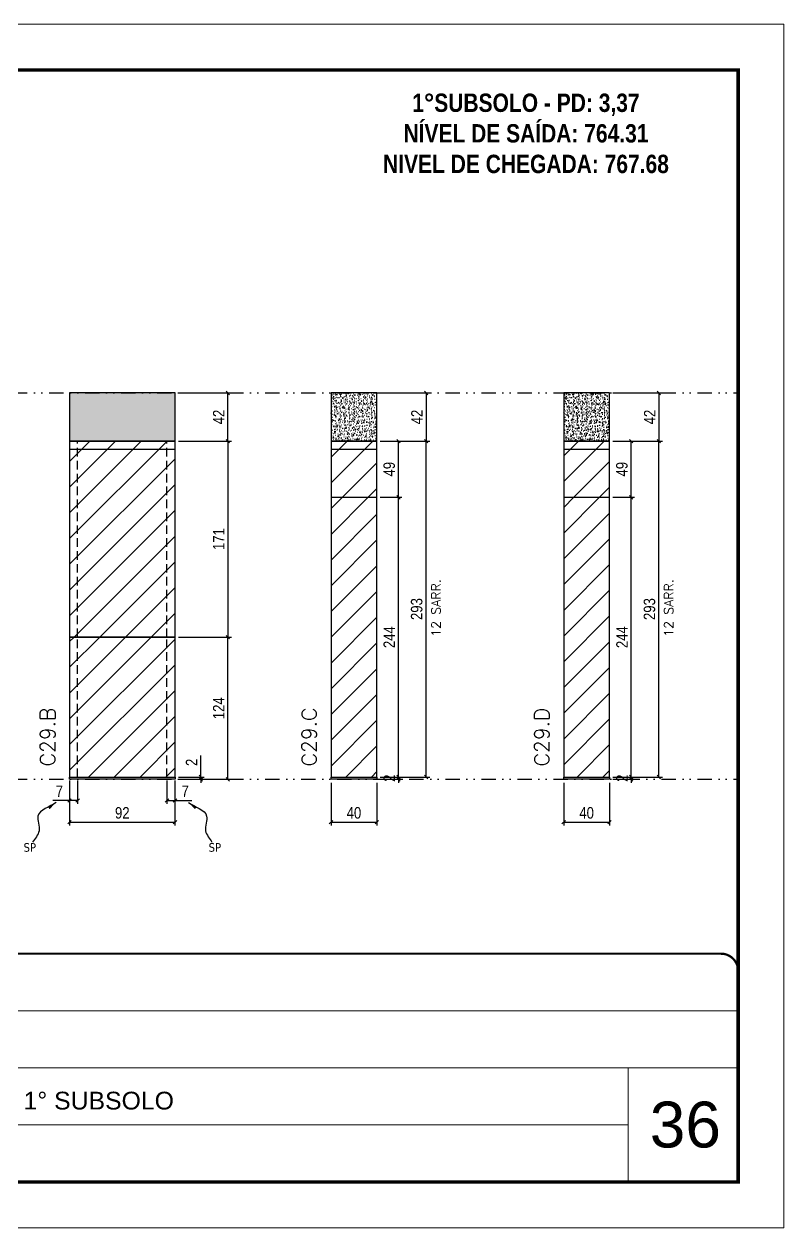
# Model space of a CAD drawing. Extents: x 2949 to 9230, y 1140 to 12527.
# Drawn here: x 8526 to 9189, y 2288 to 3338 of the extents above; entities that cross this region are included whole.
import ezdxf

# ---------------------------------------------------------------- set-up
doc = ezdxf.new("R2010")
doc.units = 0
for name, pattern in [('CONTINUO', [0]), ('DASHED', [0.75, 0.5, -0.25]), ('DIVIDE2', [0.625, 0.25, -0.125, 0, -0.125, 0, -0.125]), ('HIDDEN', [0.375, 0.25, -0.125])]:
    doc.linetypes.add(name, pattern=pattern)
for name, color, linetype, lineweight in [('CARIMBO', 255, 'Continuous', 9), ('Folhas', 255, 'Continuous', 9), ('Hachura', 251, 'Continuous', 9), ('SARRAFO DE PRESSAO', 251, 'DASHED', 9), ('Texto Seção', 7, 'Continuous', 15)]:
    doc.layers.add(name, color=color, linetype=linetype, lineweight=lineweight)
for name, color, linetype in [('COTA', 241, 'Continuous'), ('NOMENCLATURA', 7, 'Continuous'), ('Nível', 160, 'Continuous'), ('Painéis', 200, 'Continuous'), ('SARR_2.2x7', 40, 'Continuous'), ('Sarrafo de Pressão', 42, 'HIDDEN'), ('texto', 7, 'Continuous')]:
    doc.layers.add(name, color=color, linetype=linetype)
doc.styles.add('ARIAL', font='arial.ttf')
doc.styles.add('COTA TECNICA', font='techl___.ttf', dxfattribs={"height": 10})
doc.styles.add('COTA TECNICA-50', font='techl___.ttf', dxfattribs={"height": 10})
doc.styles.add('REGUA-120', font='ROMANS.shx', dxfattribs={"height": 15})
doc.styles.add('ROMANC', font='techb___.ttf', dxfattribs={"height": 2.5})
doc.styles.add('ROMANS', font='romans.shx')
doc.styles.get("Standard").update_dxf_attribs({"font": 'arial.ttf'})
doc.dimstyles.new('COTA PAINEL-50', dxfattribs={"dimtxt": 10, "dimasz": 3, "dimexe": 3, "dimexo": 3, "dimgap": 3, "dimtad": 1, "dimdec": 1, "dimzin": 12, "dimdsep": 46, "dimtxsty": 'COTA TECNICA-50', "dimblk1": 'OBLIQUE', "dimblk2": 'OBLIQUE', "dimsah": 1, "dimcen": 0.9, "dimclrd": 4, "dimclre": 4, "dimclrt": 240, "dimadec": 1, "dimazin": 3, "dimtfac": 1, "dimtdec": 1, "dimtmove": 0, "dimatfit": 3, "dimfxl": 1, "dimtolj": 1, "dimtzin": 12, "dimarcsym": 0})
doc.dimstyles.new('PAINEL', dxfattribs={"dimtxt": 10, "dimasz": 3, "dimexe": 3, "dimexo": 3, "dimgap": 3, "dimtad": 1, "dimdec": 1, "dimzin": 12, "dimdsep": 46, "dimtxsty": 'COTA TECNICA', "dimblk1": 'OBLIQUE', "dimblk2": 'OBLIQUE', "dimsah": 1, "dimcen": 0.9, "dimclrd": 4, "dimclre": 4, "dimclrt": 240, "dimadec": 1, "dimazin": 3, "dimtfac": 1, "dimtdec": 1, "dimtmove": 0, "dimatfit": 3, "dimfxl": 1, "dimtolj": 1, "dimtzin": 12, "dimarcsym": 0})
doc.dimstyles.get("Standard").update_dxf_attribs({"dimtxt": 0.18, "dimasz": 0.18, "dimexe": 0.18, "dimexo": 0.0625, "dimgap": 0.09, "dimtad": 0, "dimtih": 1, "dimtoh": 1, "dimdec": 4, "dimzin": 0, "dimdsep": 46, "dimtxsty": 'Standard', "dimcen": 0.09, "dimadec": 0, "dimazin": 0, "dimtfac": 1, "dimtdec": 4, "dimtofl": 0, "dimtmove": 0, "dimatfit": 3, "dimfxl": 1, "dimtolj": 1, "dimtzin": 0, "dimarcsym": 0})
pattern_1 = [(45, (-121316.967, -21564.895), (-11.2253202, 11.2253202), [])]

# ---------------------------------------------------------------- blocks, each defined once
blk = doc.blocks.new('9999999999')
at = {"color": 30, "linetype": 'CONTINUO'}
for p, q in [((98564.6, 34379.6), (99584, 34379.6)), ((98564.6, 34329.8), (99488, 34329.8)), ((99584, 34329.8), (99488, 34329.8)), ((99488, 34329.8), (99488, 34230.2)), ((98564.6, 34280), (99488, 34280))]:
    blk.add_line(p, q, dxfattribs=at)
at = {"color": 30, "linetype": 'CONTINUO', "const_width": 2}
blk.add_lwpolyline([(99584, 34230.2), (99584, 34414.4, 0.414214), (99569, 34429.4), (98229, 34429.4, 0.414214), (98214, 34414.4), (98214, 34245.2, 0.414214), (98229, 34230.2), (99584, 34230.2)], format="xyb", dxfattribs=at)
at = {"layer": 'Folhas'}
blk.add_lwpolyline([(98139, 34190.2), (99624, 34190.2), (99624, 35240.2), (98139, 35240.2)], close=True, dxfattribs=at)
at = {"layer": 'Folhas', "color": 30, "const_width": 3}
blk.add_lwpolyline([(98214, 34230.2), (99584, 34230.2), (99584, 35200.2), (98214, 35200.2)], close=True, dxfattribs=at)
at = {"color": 7, "linetype": 'Continuous', "ltscale": 5, "style": 'ARIAL'}
blk.add_text('TRECHO I - 1° SUBSOLO', height=15.483, dxfattribs=at).set_placement((98837.7, 34293.5))
blk = doc.blocks.new('_Oblique')
at = {"color": 0, "linetype": 'ByBlock', "lineweight": -2}
blk.add_line((-0.5, -0.5), (0.5, 0.5), dxfattribs=at)
blk = doc.blocks.new('*D1561')
at = {"layer": 'COTA', "color": 4, "lineweight": -2, "transparency": 16777216}
for p, q in [((8565.5, 2678.4), (8565.5, 2639)), ((8657.5, 2678.4), (8657.5, 2639)), ((8565.5, 2642), (8657.5, 2642))]:
    blk.add_line(p, q, dxfattribs=at)
at = {"layer": 'Defpoints', "color": 0, "transparency": 16777216}
for p in [(8565.5, 2681.4), (8657.5, 2681.4), (8657.5, 2642)]:
    blk.add_point(p, dxfattribs=at)
at = {"layer": 'COTA', "color": 4, "lineweight": -2, "transparency": 16777216, "xscale": 3, "yscale": 3, "zscale": 3, "rotation": 180}
blk.add_blockref('_Oblique', (8565.5, 2642), dxfattribs=at)
at = {"layer": 'COTA', "color": 4, "lineweight": -2, "transparency": 16777216, "xscale": 3, "yscale": 3, "zscale": 3}
blk.add_blockref('_Oblique', (8657.5, 2642), dxfattribs=at)
at = {"layer": 'COTA', "color": 240, "transparency": 16777216, "insert": (8611.5, 2650.1), "char_height": 10, "attachment_point": 5, "style": 'COTA TECNICA'}
blk.add_mtext('\\A1;92', dxfattribs=at)
blk = doc.blocks.new('*D1562')
at = {"layer": 'COTA', "color": 4, "lineweight": -2, "transparency": 16777216}
for p, q in [((8660.5, 3016.4), (8706.7, 3016.4)), ((8703.7, 2974.4), (8703.7, 3016.4)), ((8660.5, 2974.4), (8706.7, 2974.4))]:
    blk.add_line(p, q, dxfattribs=at)
at = {"layer": 'Defpoints', "color": 0, "transparency": 16777216}
for p in [(8657.5, 3016.4), (8703.7, 3016.4), (8657.5, 2974.4)]:
    blk.add_point(p, dxfattribs=at)
at = {"layer": 'COTA', "color": 4, "lineweight": -2, "transparency": 16777216, "xscale": 3, "yscale": 3, "zscale": 3}
for p, rotation in [((8703.7, 3016.4), 90), ((8703.7, 2974.4), 270)]:
    blk.add_blockref('_Oblique', p, dxfattribs=dict(at, rotation=rotation))
at = {"layer": 'COTA', "color": 240, "transparency": 16777216, "insert": (8695.7, 2995.4), "char_height": 10, "attachment_point": 5, "rotation": 90, "style": 'COTA TECNICA'}
blk.add_mtext('\\A1;42', dxfattribs=at)
blk = doc.blocks.new('*D1563')
at = {"layer": 'COTA', "color": 4, "lineweight": -2, "transparency": 16777216}
for p, q in [((8572.5, 2678.4), (8572.5, 2657.9)), ((8565.5, 2676.4), (8565.5, 2657.9)), ((8565.5, 2660.9), (8550.8, 2660.9)), ((8572.5, 2660.9), (8565.5, 2660.9))]:
    blk.add_line(p, q, dxfattribs=at)
at = {"layer": 'Defpoints', "color": 0, "transparency": 16777216}
for p in [(8565.5, 2679.4), (8572.5, 2681.4), (8565.5, 2660.9)]:
    blk.add_point(p, dxfattribs=at)
at = {"layer": 'COTA', "color": 4, "lineweight": -2, "transparency": 16777216, "xscale": 3, "yscale": 3, "zscale": 3, "rotation": 180}
blk.add_blockref('_Oblique', (8565.5, 2660.9), dxfattribs=at)
at = {"layer": 'COTA', "color": 4, "lineweight": -2, "transparency": 16777216, "xscale": 3, "yscale": 3, "zscale": 3}
blk.add_blockref('_Oblique', (8572.5, 2660.9), dxfattribs=at)
at = {"layer": 'COTA', "color": 240, "transparency": 16777216, "insert": (8556.6, 2669), "char_height": 10, "attachment_point": 5, "style": 'COTA TECNICA-50'}
blk.add_mtext('\\A1;7', dxfattribs=at)
blk = doc.blocks.new('*D1564')
at = {"layer": 'COTA', "color": 4, "lineweight": -2, "transparency": 16777216}
for p, q in [((8650.5, 2678.4), (8650.5, 2657.9)), ((8657.5, 2676.4), (8657.5, 2657.9)), ((8650.5, 2660.9), (8657.5, 2660.9)), ((8657.5, 2660.9), (8672.2, 2660.9))]:
    blk.add_line(p, q, dxfattribs=at)
at = {"layer": 'Defpoints', "color": 0, "transparency": 16777216}
for p in [(8650.5, 2681.4), (8657.5, 2679.4), (8657.5, 2660.9)]:
    blk.add_point(p, dxfattribs=at)
at = {"layer": 'COTA', "color": 4, "lineweight": -2, "transparency": 16777216, "xscale": 3, "yscale": 3, "zscale": 3, "rotation": 180}
blk.add_blockref('_Oblique', (8650.5, 2660.9), dxfattribs=at)
at = {"layer": 'COTA', "color": 4, "lineweight": -2, "transparency": 16777216, "xscale": 3, "yscale": 3, "zscale": 3}
blk.add_blockref('_Oblique', (8657.5, 2660.9), dxfattribs=at)
at = {"layer": 'COTA', "color": 240, "transparency": 16777216, "insert": (8666.4, 2669), "char_height": 10, "attachment_point": 5, "style": 'COTA TECNICA-50'}
blk.add_mtext('\\A1;7', dxfattribs=at)
blk = doc.blocks.new('*D1565')
at = {"layer": 'COTA', "color": 4, "lineweight": -2, "transparency": 16777216}
for p, q in [((8660.5, 2803.4), (8706.7, 2803.4)), ((8703.7, 2679.4), (8703.7, 2803.4)), ((8660.5, 2679.4), (8706.7, 2679.4))]:
    blk.add_line(p, q, dxfattribs=at)
at = {"layer": 'Defpoints', "color": 0, "transparency": 16777216}
for p in [(8657.5, 2803.4), (8703.7, 2803.4), (8657.5, 2679.4)]:
    blk.add_point(p, dxfattribs=at)
at = {"layer": 'COTA', "color": 4, "lineweight": -2, "transparency": 16777216, "xscale": 3, "yscale": 3, "zscale": 3}
for p, rotation in [((8703.7, 2803.4), 90), ((8703.7, 2679.4), 270)]:
    blk.add_blockref('_Oblique', p, dxfattribs=dict(at, rotation=rotation))
at = {"layer": 'COTA', "color": 240, "transparency": 16777216, "insert": (8695.7, 2741.4), "char_height": 10, "attachment_point": 5, "rotation": 90, "style": 'COTA TECNICA-50'}
blk.add_mtext('\\A1;124', dxfattribs=at)
blk = doc.blocks.new('*D1566')
at = {"layer": 'COTA', "color": 4, "lineweight": -2, "transparency": 16777216}
for p, q in [((8680, 2681.4), (8680, 2700.2)), ((8660.5, 2681.4), (8683, 2681.4)), ((8660.5, 2679.4), (8683, 2679.4)), ((8680, 2679.4), (8680, 2681.4)), ((8680, 2679.4), (8680, 2676.4))]:
    blk.add_line(p, q, dxfattribs=at)
at = {"layer": 'Defpoints', "color": 0, "transparency": 16777216}
for p in [(8657.5, 2681.4), (8657.5, 2679.4), (8680, 2679.4)]:
    blk.add_point(p, dxfattribs=at)
at = {"layer": 'COTA', "color": 4, "lineweight": -2, "transparency": 16777216, "xscale": 3, "yscale": 3, "zscale": 3}
for p, rotation in [((8680, 2681.4), 270), ((8680, 2679.4), 90)]:
    blk.add_blockref('_Oblique', p, dxfattribs=dict(at, rotation=rotation))
at = {"layer": 'COTA', "color": 240, "transparency": 16777216, "insert": (8672, 2694.2), "char_height": 10, "attachment_point": 5, "rotation": 90, "style": 'COTA TECNICA-50'}
blk.add_mtext('\\A1;2', dxfattribs=at)
blk = doc.blocks.new('*D1567')
at = {"layer": 'COTA', "color": 4, "linetype": 'ByBlock', "lineweight": -2, "transparency": 16777216}
for p, q in [((8660.5, 2974.4), (8706.7, 2974.4)), ((8703.7, 2974.4), (8703.7, 2803.4)), ((8660.5, 2803.4), (8706.7, 2803.4))]:
    blk.add_line(p, q, dxfattribs=at)
at = {"layer": 'Defpoints', "color": 0, "linetype": 'ByBlock', "transparency": 16777216}
for p in [(8657.5, 2974.4), (8657.5, 2803.4), (8703.7, 2803.4)]:
    blk.add_point(p, dxfattribs=at)
at = {"layer": 'COTA', "color": 4, "linetype": 'ByBlock', "lineweight": -2, "transparency": 16777216, "xscale": 3, "yscale": 3, "zscale": 3}
for p, rotation in [((8703.7, 2974.4), 90), ((8703.7, 2803.4), 270)]:
    blk.add_blockref('_Oblique', p, dxfattribs=dict(at, rotation=rotation))
at = {"layer": 'COTA', "color": 240, "linetype": 'ByBlock', "transparency": 16777216, "insert": (8695.7, 2888.9), "char_height": 10, "attachment_point": 5, "rotation": 90, "style": 'COTA TECNICA'}
blk.add_mtext('\\A1;171', dxfattribs=at)
blk = doc.blocks.new('*D1568')
at = {"layer": 'COTA', "color": 4, "lineweight": -2, "transparency": 16777216}
for p, q in [((8836.7, 2681.4), (8855.6, 2681.4)), ((8836.7, 2679.4), (8855.6, 2679.4)), ((8852.6, 2681.4), (8852.6, 2684.4)), ((8852.6, 2679.4), (8852.6, 2681.4)), ((8852.6, 2679.4), (8852.6, 2676.4))]:
    blk.add_line(p, q, dxfattribs=at)
at = {"layer": 'Defpoints', "color": 0, "transparency": 16777216}
for p in [(8833.7, 2681.4), (8833.7, 2679.4), (8852.6, 2681.4)]:
    blk.add_point(p, dxfattribs=at)
at = {"layer": 'COTA', "color": 4, "lineweight": -2, "transparency": 16777216, "xscale": 3, "yscale": 3, "zscale": 3}
for p, rotation in [((8852.6, 2681.4), 270), ((8852.6, 2679.4), 90)]:
    blk.add_blockref('_Oblique', p, dxfattribs=dict(at, rotation=rotation))
at = {"layer": 'COTA', "color": 240, "transparency": 16777216, "insert": (8844.6, 2680.4), "char_height": 10, "attachment_point": 5, "rotation": 90, "style": 'COTA TECNICA-50'}
blk.add_mtext('\\A1;2', dxfattribs=at)
blk = doc.blocks.new('*D2122')
at = {"layer": 'COTA', "color": 4, "linetype": 'ByBlock', "lineweight": -2, "transparency": 16777216}
for p, q in [((8836.7, 3016.4), (8879.8, 3016.4)), ((8876.8, 3016.4), (8876.8, 2974.4)), ((8836.7, 2974.4), (8879.8, 2974.4))]:
    blk.add_line(p, q, dxfattribs=at)
at = {"layer": 'Defpoints', "color": 0, "linetype": 'ByBlock', "transparency": 16777216}
for p in [(8833.7, 3016.4), (8833.7, 2974.4), (8876.8, 2974.4)]:
    blk.add_point(p, dxfattribs=at)
at = {"layer": 'COTA', "color": 4, "linetype": 'ByBlock', "lineweight": -2, "transparency": 16777216, "xscale": 3, "yscale": 3, "zscale": 3}
for p, rotation in [((8876.8, 3016.4), 90), ((8876.8, 2974.4), 270)]:
    blk.add_blockref('_Oblique', p, dxfattribs=dict(at, rotation=rotation))
at = {"layer": 'COTA', "color": 240, "linetype": 'ByBlock', "transparency": 16777216, "insert": (8868.7, 2995.4), "char_height": 10, "attachment_point": 5, "rotation": 90, "style": 'COTA TECNICA'}
blk.add_mtext('\\A1;42', dxfattribs=at)
blk = doc.blocks.new('*D2123')
at = {"layer": 'COTA', "color": 4, "linetype": 'ByBlock', "lineweight": -2, "transparency": 16777216}
for p, q in [((8836.7, 2974.4), (8879.8, 2974.4)), ((8876.8, 2681.4), (8876.8, 2974.4)), ((8836.7, 2681.4), (8879.8, 2681.4))]:
    blk.add_line(p, q, dxfattribs=at)
at = {"layer": 'Defpoints', "color": 0, "linetype": 'ByBlock', "transparency": 16777216}
for p in [(8833.7, 2974.4), (8876.8, 2974.4), (8833.7, 2681.4)]:
    blk.add_point(p, dxfattribs=at)
at = {"layer": 'COTA', "color": 4, "linetype": 'ByBlock', "lineweight": -2, "transparency": 16777216, "xscale": 3, "yscale": 3, "zscale": 3}
for p, rotation in [((8876.8, 2974.4), 90), ((8876.8, 2681.4), 270)]:
    blk.add_blockref('_Oblique', p, dxfattribs=dict(at, rotation=rotation))
at = {"layer": 'COTA', "color": 240, "linetype": 'ByBlock', "transparency": 16777216, "insert": (8868.5, 2827.9), "char_height": 10, "attachment_point": 5, "rotation": 90, "style": 'COTA TECNICA'}
blk.add_mtext('\\A1;293', dxfattribs=at)
blk = doc.blocks.new('*D2124')
at = {"layer": 'COTA', "color": 4, "linetype": 'ByBlock', "lineweight": -2, "transparency": 16777216}
for p, q in [((8836.7, 2925.4), (8855.6, 2925.4)), ((8852.6, 2681.4), (8852.6, 2925.4)), ((8836.7, 2681.4), (8855.6, 2681.4))]:
    blk.add_line(p, q, dxfattribs=at)
at = {"layer": 'Defpoints', "color": 0, "linetype": 'ByBlock', "transparency": 16777216}
for p in [(8833.7, 2925.4), (8852.6, 2925.4), (8833.7, 2681.4)]:
    blk.add_point(p, dxfattribs=at)
at = {"layer": 'COTA', "color": 4, "linetype": 'ByBlock', "lineweight": -2, "transparency": 16777216, "xscale": 3, "yscale": 3, "zscale": 3}
for p, rotation in [((8852.6, 2925.4), 90), ((8852.6, 2681.4), 270)]:
    blk.add_blockref('_Oblique', p, dxfattribs=dict(at, rotation=rotation))
at = {"layer": 'COTA', "color": 240, "linetype": 'ByBlock', "transparency": 16777216, "insert": (8844.5, 2803.4), "char_height": 10, "attachment_point": 5, "rotation": 90, "style": 'COTA TECNICA'}
blk.add_mtext('\\A1;244', dxfattribs=at)
blk = doc.blocks.new('*D2125')
at = {"layer": 'COTA', "color": 4, "linetype": 'ByBlock', "lineweight": -2, "transparency": 16777216}
for p, q in [((8836.7, 2974.4), (8855.6, 2974.4)), ((8852.6, 2925.4), (8852.6, 2974.4)), ((8836.7, 2925.4), (8855.6, 2925.4))]:
    blk.add_line(p, q, dxfattribs=at)
at = {"layer": 'Defpoints', "color": 0, "linetype": 'ByBlock', "transparency": 16777216}
for p in [(8833.7, 2974.4), (8852.6, 2974.4), (8833.7, 2925.4)]:
    blk.add_point(p, dxfattribs=at)
at = {"layer": 'COTA', "color": 4, "linetype": 'ByBlock', "lineweight": -2, "transparency": 16777216, "xscale": 3, "yscale": 3, "zscale": 3}
for p, rotation in [((8852.6, 2974.4), 90), ((8852.6, 2925.4), 270)]:
    blk.add_blockref('_Oblique', p, dxfattribs=dict(at, rotation=rotation))
at = {"layer": 'COTA', "color": 240, "linetype": 'ByBlock', "transparency": 16777216, "insert": (8844.5, 2949.9), "char_height": 10, "attachment_point": 5, "rotation": 90, "style": 'COTA TECNICA'}
blk.add_mtext('\\A1;49', dxfattribs=at)
blk = doc.blocks.new('*D2126')
at = {"layer": 'COTA', "color": 4, "linetype": 'ByBlock', "lineweight": -2, "transparency": 16777216}
for p, q in [((8793.7, 2676.4), (8793.7, 2639)), ((8833.7, 2676.4), (8833.7, 2639)), ((8793.7, 2642), (8833.7, 2642))]:
    blk.add_line(p, q, dxfattribs=at)
at = {"layer": 'Defpoints', "color": 0, "linetype": 'ByBlock', "transparency": 16777216}
for p in [(8793.7, 2679.4), (8833.7, 2679.4), (8833.7, 2642)]:
    blk.add_point(p, dxfattribs=at)
at = {"layer": 'COTA', "color": 4, "linetype": 'ByBlock', "lineweight": -2, "transparency": 16777216, "xscale": 3, "yscale": 3, "zscale": 3, "rotation": 180}
blk.add_blockref('_Oblique', (8793.7, 2642), dxfattribs=at)
at = {"layer": 'COTA', "color": 4, "linetype": 'ByBlock', "lineweight": -2, "transparency": 16777216, "xscale": 3, "yscale": 3, "zscale": 3}
blk.add_blockref('_Oblique', (8833.7, 2642), dxfattribs=at)
at = {"layer": 'COTA', "color": 240, "linetype": 'ByBlock', "transparency": 16777216, "insert": (8813.7, 2650.1), "char_height": 10, "attachment_point": 5, "style": 'COTA TECNICA'}
blk.add_mtext('\\A1;40', dxfattribs=at)
blk = doc.blocks.new('*D1569')
at = {"layer": 'COTA', "color": 4, "lineweight": -2, "transparency": 16777216}
for p, q in [((9039.8, 2681.4), (9058.7, 2681.4)), ((9039.8, 2679.4), (9058.7, 2679.4)), ((9055.7, 2681.4), (9055.7, 2684.4)), ((9055.7, 2679.4), (9055.7, 2681.4)), ((9055.7, 2679.4), (9055.7, 2676.4))]:
    blk.add_line(p, q, dxfattribs=at)
at = {"layer": 'Defpoints', "color": 0, "transparency": 16777216}
for p in [(9036.8, 2681.4), (9036.8, 2679.4), (9055.7, 2681.4)]:
    blk.add_point(p, dxfattribs=at)
at = {"layer": 'COTA', "color": 4, "lineweight": -2, "transparency": 16777216, "xscale": 3, "yscale": 3, "zscale": 3}
for p, rotation in [((9055.7, 2681.4), 270), ((9055.7, 2679.4), 90)]:
    blk.add_blockref('_Oblique', p, dxfattribs=dict(at, rotation=rotation))
at = {"layer": 'COTA', "color": 240, "transparency": 16777216, "insert": (9047.7, 2680.4), "char_height": 10, "attachment_point": 5, "rotation": 90, "style": 'COTA TECNICA-50'}
blk.add_mtext('\\A1;2', dxfattribs=at)
blk = doc.blocks.new('*D2127')
at = {"layer": 'COTA', "color": 4, "linetype": 'ByBlock', "lineweight": -2, "transparency": 16777216}
for p, q in [((9039.8, 3016.4), (9082.9, 3016.4)), ((9079.9, 3016.4), (9079.9, 2974.4)), ((9039.8, 2974.4), (9082.9, 2974.4))]:
    blk.add_line(p, q, dxfattribs=at)
at = {"layer": 'Defpoints', "color": 0, "linetype": 'ByBlock', "transparency": 16777216}
for p in [(9036.8, 3016.4), (9036.8, 2974.4), (9079.9, 2974.4)]:
    blk.add_point(p, dxfattribs=at)
at = {"layer": 'COTA', "color": 4, "linetype": 'ByBlock', "lineweight": -2, "transparency": 16777216, "xscale": 3, "yscale": 3, "zscale": 3}
for p, rotation in [((9079.9, 3016.4), 90), ((9079.9, 2974.4), 270)]:
    blk.add_blockref('_Oblique', p, dxfattribs=dict(at, rotation=rotation))
at = {"layer": 'COTA', "color": 240, "linetype": 'ByBlock', "transparency": 16777216, "insert": (9071.9, 2995.4), "char_height": 10, "attachment_point": 5, "rotation": 90, "style": 'COTA TECNICA'}
blk.add_mtext('\\A1;42', dxfattribs=at)
blk = doc.blocks.new('*D2128')
at = {"layer": 'COTA', "color": 4, "linetype": 'ByBlock', "lineweight": -2, "transparency": 16777216}
for p, q in [((9039.8, 2974.4), (9082.9, 2974.4)), ((9079.9, 2681.4), (9079.9, 2974.4)), ((9039.8, 2681.4), (9082.9, 2681.4))]:
    blk.add_line(p, q, dxfattribs=at)
at = {"layer": 'Defpoints', "color": 0, "linetype": 'ByBlock', "transparency": 16777216}
for p in [(9036.8, 2974.4), (9079.9, 2974.4), (9036.8, 2681.4)]:
    blk.add_point(p, dxfattribs=at)
at = {"layer": 'COTA', "color": 4, "linetype": 'ByBlock', "lineweight": -2, "transparency": 16777216, "xscale": 3, "yscale": 3, "zscale": 3}
for p, rotation in [((9079.9, 2974.4), 90), ((9079.9, 2681.4), 270)]:
    blk.add_blockref('_Oblique', p, dxfattribs=dict(at, rotation=rotation))
at = {"layer": 'COTA', "color": 240, "linetype": 'ByBlock', "transparency": 16777216, "insert": (9071.7, 2827.9), "char_height": 10, "attachment_point": 5, "rotation": 90, "style": 'COTA TECNICA'}
blk.add_mtext('\\A1;293', dxfattribs=at)
blk = doc.blocks.new('*D2129')
at = {"layer": 'COTA', "color": 4, "linetype": 'ByBlock', "lineweight": -2, "transparency": 16777216}
for p, q in [((9039.8, 2925.4), (9058.7, 2925.4)), ((9055.7, 2681.4), (9055.7, 2925.4)), ((9039.8, 2681.4), (9058.7, 2681.4))]:
    blk.add_line(p, q, dxfattribs=at)
at = {"layer": 'Defpoints', "color": 0, "linetype": 'ByBlock', "transparency": 16777216}
for p in [(9036.8, 2925.4), (9055.7, 2925.4), (9036.8, 2681.4)]:
    blk.add_point(p, dxfattribs=at)
at = {"layer": 'COTA', "color": 4, "linetype": 'ByBlock', "lineweight": -2, "transparency": 16777216, "xscale": 3, "yscale": 3, "zscale": 3}
for p, rotation in [((9055.7, 2925.4), 90), ((9055.7, 2681.4), 270)]:
    blk.add_blockref('_Oblique', p, dxfattribs=dict(at, rotation=rotation))
at = {"layer": 'COTA', "color": 240, "linetype": 'ByBlock', "transparency": 16777216, "insert": (9047.7, 2803.4), "char_height": 10, "attachment_point": 5, "rotation": 90, "style": 'COTA TECNICA'}
blk.add_mtext('\\A1;244', dxfattribs=at)
blk = doc.blocks.new('*D2130')
at = {"layer": 'COTA', "color": 4, "linetype": 'ByBlock', "lineweight": -2, "transparency": 16777216}
for p, q in [((9039.8, 2974.4), (9058.7, 2974.4)), ((9055.7, 2925.4), (9055.7, 2974.4)), ((9039.8, 2925.4), (9058.7, 2925.4))]:
    blk.add_line(p, q, dxfattribs=at)
at = {"layer": 'Defpoints', "color": 0, "linetype": 'ByBlock', "transparency": 16777216}
for p in [(9036.8, 2974.4), (9055.7, 2974.4), (9036.8, 2925.4)]:
    blk.add_point(p, dxfattribs=at)
at = {"layer": 'COTA', "color": 4, "linetype": 'ByBlock', "lineweight": -2, "transparency": 16777216, "xscale": 3, "yscale": 3, "zscale": 3}
for p, rotation in [((9055.7, 2974.4), 90), ((9055.7, 2925.4), 270)]:
    blk.add_blockref('_Oblique', p, dxfattribs=dict(at, rotation=rotation))
at = {"layer": 'COTA', "color": 240, "linetype": 'ByBlock', "transparency": 16777216, "insert": (9047.6, 2949.9), "char_height": 10, "attachment_point": 5, "rotation": 90, "style": 'COTA TECNICA'}
blk.add_mtext('\\A1;49', dxfattribs=at)
blk = doc.blocks.new('*D2131')
at = {"layer": 'COTA', "color": 4, "linetype": 'ByBlock', "lineweight": -2, "transparency": 16777216}
for p, q in [((8996.8, 2676.4), (8996.8, 2639)), ((9036.8, 2676.4), (9036.8, 2639)), ((8996.8, 2642), (9036.8, 2642))]:
    blk.add_line(p, q, dxfattribs=at)
at = {"layer": 'Defpoints', "color": 0, "linetype": 'ByBlock', "transparency": 16777216}
for p in [(8996.8, 2679.4), (9036.8, 2679.4), (9036.8, 2642)]:
    blk.add_point(p, dxfattribs=at)
at = {"layer": 'COTA', "color": 4, "linetype": 'ByBlock', "lineweight": -2, "transparency": 16777216, "xscale": 3, "yscale": 3, "zscale": 3, "rotation": 180}
blk.add_blockref('_Oblique', (8996.8, 2642), dxfattribs=at)
at = {"layer": 'COTA', "color": 4, "linetype": 'ByBlock', "lineweight": -2, "transparency": 16777216, "xscale": 3, "yscale": 3, "zscale": 3}
blk.add_blockref('_Oblique', (9036.8, 2642), dxfattribs=at)
at = {"layer": 'COTA', "color": 240, "linetype": 'ByBlock', "transparency": 16777216, "insert": (9016.8, 2650.1), "char_height": 10, "attachment_point": 5, "style": 'COTA TECNICA'}
blk.add_mtext('\\A1;40', dxfattribs=at)

msp = doc.modelspace()

# ---------------------------------------------------------------- hatches: boundary and pattern name
at = {"layer": 'COTA', "linetype": 'ByBlock'}
h = msp.add_hatch(dxfattribs=at)
h.set_pattern_fill('AR-CONC', color=256, scale=0.03)
h.set_pattern_definition([(50, (-121316.9665, -21604.8954), (5.46554007, -0.47817257), [0.5715, -6.2865]), (355, (-121316.9665, -21604.8954), (-1.05730264, 5.73170536), [0.4572, -5.02921753]), (100.4514447, (-121316.511, -21604.935), (4.40823741, 5.25353256), [0.48570026, -5.34270734]), (46.1842, (-121316.9665, -21603.3714), (8.13237123, -1.26126984), [0.85725, -9.42975]), (96.6355576, (-121316.289, -21603.4765), (7.122124, 7.42278374), [0.7285507, -8.01406824]), (351.184151, (-121316.9665, -21603.371), (7.122124, 7.42278374), [0.685799, -7.54379196]), (21, (-121316.2045, -21603.7524), (4.54843174, -3.06795595), [0.5715, -6.2865]), (326, (-121316.2045, -21603.7524), (1.85406085, 5.52563898), [0.4572, -5.0292]), (71.451445, (-121315.8255, -21604.008), (6.40249258, 2.45768307), [0.48570026, -5.34269813]), (37.5, (-121316.9665, -21604.8954), (0.092658098, 2.536651166), [0, -4.96824, 0, -5.1054, 0, -5.04825]), (7.5, (-121316.9665, -21604.8954), (2.004589875, 3.005417245), [0, -2.91084, 0, -4.85394, 0, -1.92405]), (327.5, (-121318.6658, -21604.8954), (4.067717855, -0.17186232), [0, -1.905, 0, -5.9436, 0, -7.8867]), (317.5, (-121319.4278, -21604.8954), (4.44387544, 0.76279473), [0, -2.4765, 0, -3.94716, 0, -5.6007])])
h.paths.add_polyline_path([(8394.54, 3016.42), (8302.54, 3016.42), (8302.54, 2974.42), (8394.54, 2974.42)])
h.paths.add_polyline_path([(8657.51, 3016.42), (8565.51, 3016.42), (8565.51, 2974.42), (8657.51, 2974.42)])
h = msp.add_hatch(dxfattribs=at)
h.set_pattern_fill('AR-CONC', color=256, scale=0.03)
h.set_pattern_definition([(50, (-122915.3928, -26198.996), (5.46554007, -0.47817257), [0.5715, -6.2865]), (355, (-122915.393, -26198.996), (-1.05730264, 5.73170536), [0.4572, -5.02921753]), (100.4514447, (-122914.9373, -26199.0357), (4.40823741, 5.25353256), [0.48570026, -5.34270734]), (46.1842, (-122915.393, -26197.472), (8.13237123, -1.26126984), [0.85725, -9.42975]), (96.6355576, (-122914.715, -26197.577), (7.122124, 7.42278374), [0.7285507, -8.01406824]), (351.184151, (-122915.393, -26197.472), (7.122124, 7.42278374), [0.685799, -7.54379196]), (21, (-122914.6308, -26197.853), (4.54843174, -3.06795595), [0.5715, -6.2865]), (326, (-122914.631, -26197.853), (1.85406085, 5.52563898), [0.4572, -5.0292]), (71.451445, (-122914.2517, -26198.1085), (6.40249258, 2.45768307), [0.48570026, -5.34269813]), (37.5, (-122915.3928, -26198.9958), (0.092658098, 2.536651166), [0, -4.96824, 0, -5.1054, 0, -5.04825]), (7.5, (-122915.3928, -26198.9958), (2.004589875, 3.005417245), [0, -2.91084, 0, -4.85394, 0, -1.92405]), (327.5, (-122917.092, -26198.9958), (4.067717855, -0.17186232), [0, -1.905, 0, -5.9436, 0, -7.8867]), (317.5, (-122917.854, -26198.996), (4.44387544, 0.76279473), [0, -2.4765, 0, -3.94716, 0, -5.6007])])
h.paths.add_polyline_path([(8793.71, 2974.42), (8833.71, 2974.42), (8833.71, 3016.42), (8793.71, 3016.42)])
h = msp.add_hatch(dxfattribs=at)
h.set_pattern_fill('AR-CONC', color=256, scale=0.03)
h.set_pattern_definition([(50, (-122712.262, -26198.996), (5.46554007, -0.47817257), [0.5715, -6.2865]), (355, (-122712.262, -26198.996), (-1.05730264, 5.73170536), [0.4572, -5.02921753]), (100.4514447, (-122711.8067, -26199.0357), (4.40823741, 5.25353256), [0.48570026, -5.34270734]), (46.1842, (-122712.262, -26197.472), (8.13237123, -1.26126984), [0.85725, -9.42975]), (96.6355576, (-122711.5844, -26197.577), (7.122124, 7.42278374), [0.7285507, -8.01406824]), (351.184151, (-122712.262, -26197.472), (7.122124, 7.42278374), [0.685799, -7.54379196]), (21, (-122711.5, -26197.853), (4.54843174, -3.06795595), [0.5715, -6.2865]), (326, (-122711.5, -26197.853), (1.85406085, 5.52563898), [0.4572, -5.0292]), (71.451445, (-122711.121, -26198.1085), (6.40249258, 2.45768307), [0.48570026, -5.34269813]), (37.5, (-122712.2621, -26198.9958), (0.092658098, 2.536651166), [0, -4.96824, 0, -5.1054, 0, -5.04825]), (7.5, (-122712.262, -26198.9958), (2.004589875, 3.005417245), [0, -2.91084, 0, -4.85394, 0, -1.92405]), (327.5, (-122713.9614, -26198.9958), (4.067717855, -0.17186232), [0, -1.905, 0, -5.9436, 0, -7.8867]), (317.5, (-122714.7234, -26198.996), (4.44387544, 0.76279473), [0, -2.4765, 0, -3.94716, 0, -5.6007])])
h.paths.add_polyline_path([(8996.84, 2974.42), (9036.84, 2974.42), (9036.84, 3016.42), (8996.84, 3016.42)])
at = {"layer": 'Hachura', "linetype": 'ByBlock'}
h = msp.add_hatch(dxfattribs=at)
h.set_pattern_fill('ANSI31', color=256, scale=5)
h.set_pattern_definition(pattern_1)
h.paths.add_polyline_path([(8657.51, 2974.42), (8565.51, 2974.42), (8565.51, 2803.42), (8657.51, 2803.42)])
h = msp.add_hatch(dxfattribs=at)
h.set_pattern_fill('ANSI31', color=256, scale=5)
h.set_pattern_definition(pattern_1)
h.paths.add_polyline_path([(8793.71, 2925.42), (8833.71, 2925.42), (8833.71, 2974.42), (8793.71, 2974.42)])
h = msp.add_hatch(dxfattribs=at)
h.set_pattern_fill('ANSI31', color=256, scale=5)
h.set_pattern_definition(pattern_1)
h.paths.add_polyline_path([(8996.84, 2925.42), (9036.84, 2925.42), (9036.84, 2974.42), (8996.84, 2974.42)])
h = msp.add_hatch(dxfattribs=at)
h.set_pattern_fill('ANSI31', color=256, scale=5)
h.set_pattern_definition(pattern_1)
h.paths.add_polyline_path([(8833.71, 2925.42), (8793.71, 2925.42), (8793.71, 2681.42), (8833.71, 2681.42)])
h = msp.add_hatch(dxfattribs=at)
h.set_pattern_fill('ANSI31', color=256, scale=5)
h.set_pattern_definition(pattern_1)
h.paths.add_polyline_path([(9036.84, 2925.42), (8996.84, 2925.42), (8996.84, 2681.42), (9036.84, 2681.42)])
h = msp.add_hatch(dxfattribs=at)
h.set_pattern_fill('ANSI31', color=256, scale=5)
h.set_pattern_definition(pattern_1)
h.paths.add_polyline_path([(8657.51, 2803.42), (8565.51, 2803.42), (8565.51, 2681.42), (8657.51, 2681.42)])

# ---------------------------------------------------------------- linework, layer by layer
at = {"layer": 'COTA', "linetype": 'ByBlock'}
for points in [[(8565.51, 2974.42), (8657.51, 2974.42), (8657.51, 3016.42), (8565.51, 3016.42)], [(8793.71, 2974.42), (8833.71, 2974.42), (8833.71, 3016.42), (8793.71, 3016.42)], [(8996.84, 2974.42), (9036.84, 2974.42), (9036.84, 3016.42), (8996.84, 3016.42)]]:
    msp.add_lwpolyline(points, close=True, dxfattribs=at)
at = {"layer": 'Nível', "color": 4, "linetype": 'DIVIDE2', "ltscale": 50}
for p, q in [((8138.69, 3016.42), (9149.03, 3016.42)), ((8138.69, 2679.42), (9149.03, 2679.42))]:
    msp.add_line(p, q, dxfattribs=at)
at = {"layer": 'Painéis'}
for p, q in [((8793.71, 2974.42), (8833.71, 2974.42)), ((8833.71, 2974.42), (8793.71, 2974.42)), ((8793.71, 2974.42), (8793.71, 2974.42)), ((8833.71, 2974.42), (8833.71, 2974.42)), ((8996.84, 2974.42), (9036.84, 2974.42)), ((9036.84, 2974.42), (8996.84, 2974.42)), ((8996.84, 2974.42), (8996.84, 2974.42)), ((9036.84, 2974.42), (9036.84, 2974.42)), ((8793.71, 2925.42), (8833.71, 2925.42)), ((8996.84, 2925.42), (9036.84, 2925.42))]:
    msp.add_line(p, q, dxfattribs=at)
for points in [[(8565.51, 2803.42), (8657.51, 2803.42), (8657.51, 2974.42), (8565.51, 2974.42)], [(8793.71, 2681.42), (8833.71, 2681.42), (8833.71, 2974.42), (8793.71, 2974.42)], [(8996.84, 2681.42), (9036.84, 2681.42), (9036.84, 2974.42), (8996.84, 2974.42)], [(8565.51, 2681.42), (8657.51, 2681.42), (8657.51, 2803.42), (8565.51, 2803.42)], [(8565.51, 2681.42), (8657.51, 2681.42), (8657.51, 2679.42), (8565.51, 2679.42)], [(8793.71, 2681.42), (8833.71, 2681.42), (8833.71, 2679.42), (8793.71, 2679.42)], [(8996.84, 2681.42), (9036.84, 2681.42), (9036.84, 2679.42), (8996.84, 2679.42)]]:
    msp.add_lwpolyline(points, close=True, dxfattribs=at)
at = {"layer": 'SARR_2.2x7'}
for p, q in [((8565.51, 2967.42), (8657.51, 2967.42)), ((8793.71, 2967.42), (8833.71, 2967.42)), ((8996.84, 2967.42), (9036.84, 2967.42))]:
    msp.add_line(p, q, dxfattribs=at)
at = {"layer": 'Sarrafo de Pressão', "ltscale": 30}
for p, q in [((8572.51, 2803.42), (8572.51, 2974.42)), ((8650.51, 2803.42), (8650.51, 2974.42)), ((8572.51, 2681.42), (8572.51, 2803.42)), ((8650.51, 2681.42), (8650.51, 2803.42))]:
    msp.add_line(p, q, dxfattribs=at)

# ---------------------------------------------------------------- block references
at = {"layer": 'SARRAFO DE PRESSAO', "color": 6, "linetype": 'ByBlock'}
msp.add_blockref('9999999999', (-90434.94, -31902.07), dxfattribs=at)

# ---------------------------------------------------------------- texts
at = {"layer": 'CARIMBO', "style": 'ARIAL'}
msp.add_text('36', height=40, dxfattribs=at).set_placement((9071.89, 2358.28))
at = {"layer": 'NOMENCLATURA', "color": 2, "insert": (8963.86, 3304.19), "char_height": 16, "attachment_point": 2, "style": 'ROMANC'}
msp.add_mtext_dynamic_manual_height_columns('\\P1°SUBSOLO - PD: 3,37\\PNÍVEL DE SAÍDA: 764.31\\PNIVEL DE CHEGADA: 767.68', width=300.2766, gutter_width=1, heights=[0], dxfattribs=at)
at = {"layer": 'texto', "color": 0, "char_height": 7.5, "attachment_point": 5}
for insert in [(8530.73, 2619.93), (8692.28, 2619.93)]:
    msp.add_mtext('{\\fTahoma|b0|i0|c0|p34;\\C4;SP}', dxfattribs=dict(at, insert=insert))
at = {"layer": 'Texto Seção', "linetype": 'Continuous', "style": 'ROMANS'}
for p in [(8889.33, 2803.79), (9092.46, 2803.79)]:
    msp.add_text('12 SARR.', height=8, rotation=90, dxfattribs=at).set_placement(p)
at = {"layer": 'Texto Seção', "char_height": 13, "width": 285.3299, "attachment_point": 7, "rotation": 90, "style": 'REGUA-120'}
for s, insert in [('C29.B', (8552.89, 2690.67)), ('C29.C', (8781.09, 2690.67)), ('C29.D', (8984.22, 2690.67))]:
    msp.add_mtext(s, dxfattribs=dict(at, insert=insert))

# ---------------------------------------------------------------- dimensions: what is measured, and where the dimension line sits
at = {"layer": 'COTA'}
dim = msp.add_linear_dim(base=(8703.75, 3016.42), p1=(8657.51, 2974.42), p2=(8657.51, 3016.42), angle=90, dimstyle='PAINEL', override={"dimarcsym": 2}, dxfattribs=at)
dim.commit()
dim.dimension.update_dxf_attribs({"geometry": '*D1562', "text_midpoint": (8703.75, 2995.42), "dimtype": 160})
at = {"layer": 'COTA', "linetype": 'ByBlock'}
for base, p1, p2, picture, middle in [((8876.79, 2974.42), (8833.71, 3016.42), (8833.71, 2974.42), '*D2122', (8868.72, 2995.42)), ((9079.92, 2974.42), (9036.84, 3016.42), (9036.84, 2974.42), '*D2127', (9071.85, 2995.42)), ((8703.75, 2803.42), (8657.51, 2974.42), (8657.51, 2803.42), '*D1567', (8695.67, 2888.92)), ((8876.79, 2974.42), (8833.71, 2681.42), (8833.71, 2974.42), '*D2123', (8868.54, 2827.92)), ((9079.92, 2974.42), (9036.84, 2681.42), (9036.84, 2974.42), '*D2128', (9071.67, 2827.92)), ((8852.62, 2925.42), (8833.71, 2681.42), (8833.71, 2925.42), '*D2124', (8844.54, 2803.42)), ((9055.75, 2925.42), (9036.84, 2681.42), (9036.84, 2925.42), '*D2129', (9047.67, 2803.42))]:
    dim = msp.add_linear_dim(base=base, p1=p1, p2=p2, angle=90, dimstyle='PAINEL', dxfattribs=at)
    dim.commit()
    dim.dimension.update_dxf_attribs({"geometry": picture, "text_midpoint": middle})
for base, p1, p2, picture, middle in [((8852.62, 2974.42), (8833.71, 2925.42), (8833.71, 2974.42), '*D2125', (8844.51, 2949.92)), ((9055.75, 2974.42), (9036.84, 2925.42), (9036.84, 2974.42), '*D2130', (9047.64, 2949.92))]:
    dim = msp.add_linear_dim(base=base, p1=p1, p2=p2, angle=90, dimstyle='PAINEL', override={"dimtmove": 1}, dxfattribs=at)
    dim.commit()
    dim.dimension.update_dxf_attribs({"geometry": picture, "text_midpoint": middle})
at = {"layer": 'COTA'}
for base, p1, p2, angle, picture, middle in [((8703.75, 2803.42), (8657.51, 2679.42), (8657.51, 2803.42), 90, '*D1565', (8695.67, 2741.42)), ((8565.51, 2660.91), (8572.51, 2681.42), (8565.51, 2679.42), 180, '*D1563', (8556.64, 2668.98))]:
    dim = msp.add_linear_dim(base=base, p1=p1, p2=p2, angle=angle, dimstyle='COTA PAINEL-50', dxfattribs=at)
    dim.commit()
    dim.dimension.update_dxf_attribs({"geometry": picture, "text_midpoint": middle})
for base, p1, p2, picture, middle in [((8680.03, 2679.42), (8657.51, 2681.42), (8657.51, 2679.42), '*D1566', (8680.03, 2694.16)), ((8852.62, 2681.42), (8833.71, 2679.42), (8833.71, 2681.42), '*D1568', (8852.62, 2680.42)), ((9055.75, 2681.42), (9036.84, 2679.42), (9036.84, 2681.42), '*D1569', (9055.75, 2680.42))]:
    dim = msp.add_linear_dim(base=base, p1=p1, p2=p2, angle=90, dimstyle='COTA PAINEL-50', dxfattribs=at)
    dim.commit()
    dim.dimension.update_dxf_attribs({"geometry": picture, "text_midpoint": middle, "dimtype": 160})
dim = msp.add_linear_dim(base=(8657.51, 2641.96), p1=(8565.51, 2681.42), p2=(8657.51, 2681.42), dimstyle='PAINEL', override={"dimarcsym": 2}, dxfattribs=at)
dim.commit()
dim.dimension.update_dxf_attribs({"geometry": '*D1561', "text_midpoint": (8611.51, 2650.05)})
dim = msp.add_linear_dim(base=(8657.51, 2660.91), p1=(8650.51, 2681.42), p2=(8657.51, 2679.42), dimstyle='COTA PAINEL-50', dxfattribs=at)
dim.commit()
dim.dimension.update_dxf_attribs({"geometry": '*D1564', "text_midpoint": (8666.37, 2668.98)})
at = {"layer": 'COTA', "linetype": 'ByBlock'}
for base, p1, p2, picture, middle in [((8833.71, 2641.96), (8793.71, 2679.42), (8833.71, 2679.42), '*D2126', (8813.71, 2650.07)), ((9036.84, 2641.96), (8996.84, 2679.42), (9036.84, 2679.42), '*D2131', (9016.84, 2650.07))]:
    dim = msp.add_linear_dim(base=base, p1=p1, p2=p2, dimstyle='PAINEL', dxfattribs=at)
    dim.commit()
    dim.dimension.update_dxf_attribs({"geometry": picture, "text_midpoint": middle})

# ---------------------------------------------------------------- leaders
at = {"layer": 'COTA', "path_type": 1}
for points in [[(8553.68, 2659.24), (8537.89, 2647.4), (8538.82, 2634.39), (8533.26, 2624.61)], [(8669.34, 2659.24), (8685.12, 2647.4), (8684.2, 2634.39), (8689.75, 2624.61)]]:
    msp.add_leader(points, dimstyle='Standard', override={"dimasz": 8}, dxfattribs=at)

doc.saveas('drawing.dxf')
